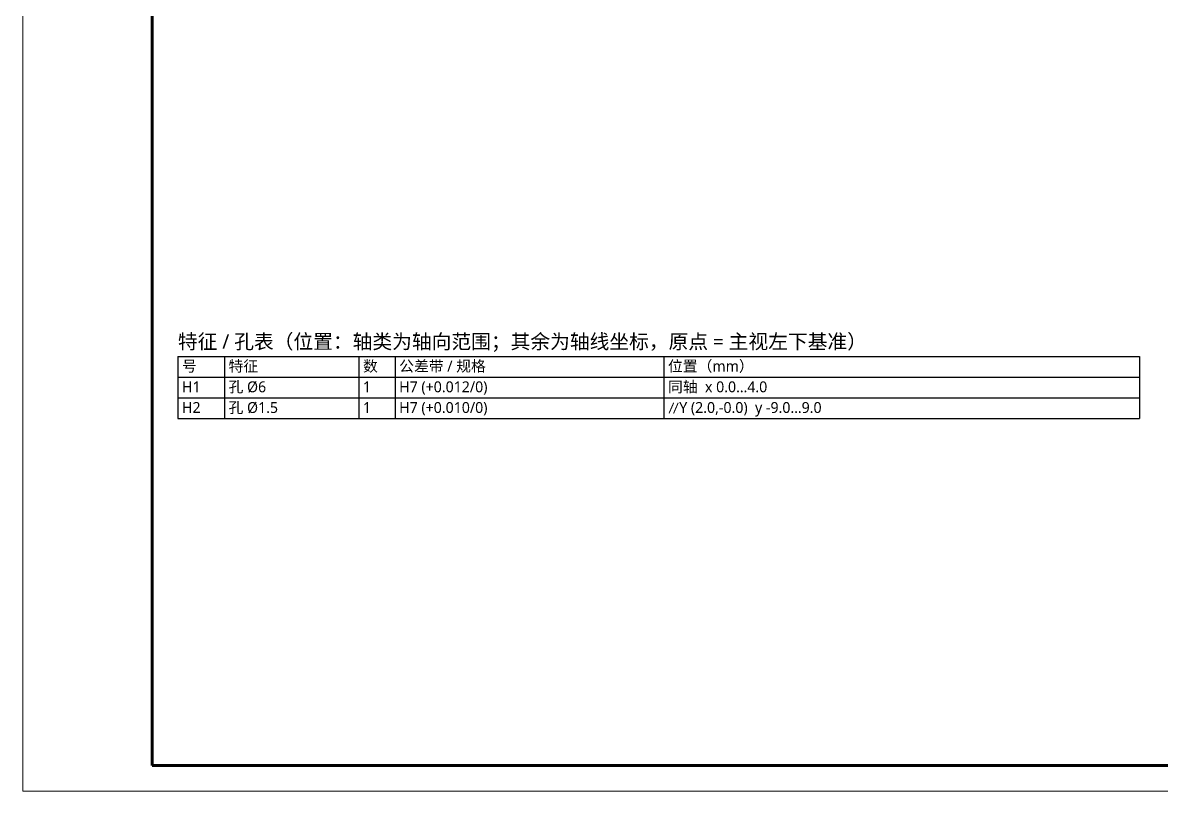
# Model space of a CAD drawing. Header units: millimetres. Extents: x 0 to 420, y 0 to 297.
# Drawn here: x 0 to 220.2, y 0 to 148.5 of the extents above; entities that cross this region are included whole.
import ezdxf

# ---------------------------------------------------------------- set-up
doc = ezdxf.new("R2010")
doc.units = ezdxf.units.MM
doc.layers.add('FRAME', color=7, linetype='CONTINUOUS', lineweight=70)
doc.layers.add('TEXT', color=7, linetype='CONTINUOUS', lineweight=25)
doc.styles.add('CJK', font='NotoSansCJK-Regular.ttc')

msp = doc.modelspace()

# ---------------------------------------------------------------- linework, layer by layer
at = {"layer": 'FRAME', "lineweight": 18}
msp.add_lwpolyline([(0, 0), (420, 0), (420, 297), (0, 297)], close=True, dxfattribs=at)
at = {"layer": 'FRAME'}
msp.add_lwpolyline([(25, 5), (415, 5), (415, 292), (25, 292)], close=True, dxfattribs=at)
at = {"layer": 'TEXT'}
for p, q in [((30, 84), (30, 72)), ((39, 84), (39, 72)), ((65, 84), (65, 72)), ((72, 84), (72, 72)), ((124, 84), (124, 72)), ((216, 84), (216, 72))]:
    msp.add_line(p, q, dxfattribs=at)
for points in [[(30, 84), (216, 84)], [(30, 80), (216, 80)], [(30, 76), (216, 76)], [(30, 72), (216, 72)]]:
    msp.add_lwpolyline(points, dxfattribs=at)

# ---------------------------------------------------------------- texts
at = {"layer": 'TEXT', "style": 'CJK'}
for s, height, p in [('特征 / 孔表（位置：轴类为轴向范围；其余为轴线坐标，原点 = 主视左下基准）', 2.8, (30, 85.5)), ('号', 2.1, (30.8, 81.1)), ('特征', 2.1, (39.8, 81.1)), ('数', 2.1, (65.8, 81.1)), ('公差带 / 规格', 2.1, (72.8, 81.1)), ('位置（mm）', 2.1, (124.8, 81.1)), ('孔 Ø6', 2.1, (39.8, 77.1)), ('同轴  x 0.0…4.0', 2.1, (124.8, 77.1)), ('H1', 2.1, (30.8, 77.1)), ('1', 2.1, (65.8, 77.1)), ('H7 (+0.012/0)', 2.1, (72.8, 77.1)), ('H2', 2.1, (30.8, 73.1)), ('孔 Ø1.5', 2.1, (39.8, 73.1)), ('1', 2.1, (65.8, 73.1)), ('H7 (+0.010/0)', 2.1, (72.8, 73.1)), ('∥Y (2.0,-0.0)  y -9.0…9.0', 2.1, (124.8, 73.1))]:
    msp.add_text(s, height=height, dxfattribs=at).set_placement(p)

doc.saveas('drawing.dxf')
